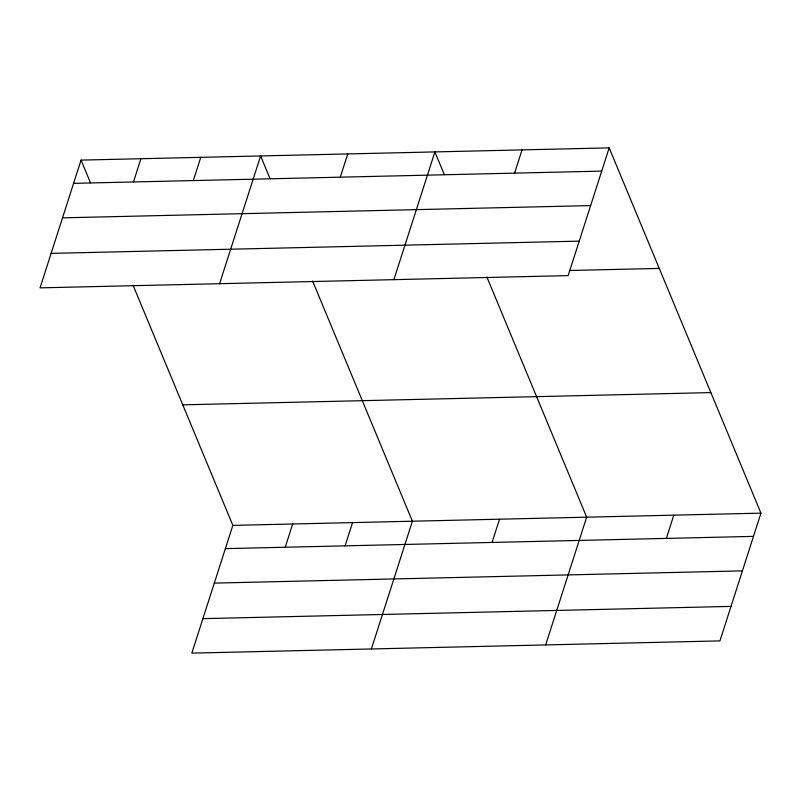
<?xml version="1.0" encoding="UTF-8"?>
<svg xmlns="http://www.w3.org/2000/svg" width="801" height="801" viewBox="0 0 801 801"><rect width="100%" height="100%" fill="white"/><g stroke="black" fill="none" stroke-linecap="round" stroke-linejoin="round"><path stroke-width="1.2" d="M81.061 160.11L40.05 287.859L568.149 275.614L609.171 147.875L81.061 160.11L90.513 182.858M133.457 181.967L140.916 158.728M193.311 180.575L200.771 157.336M219.604 283.694L260.615 155.955L270.067 178.693M340.295 177.171L347.754 153.932M133.066 285.246L232.851 525.376L191.829 653.125L719.939 640.89L760.95 513.141L609.171 147.875M285.236 547.233L292.695 523.994M393.882 279.659L434.893 151.91L444.345 174.658M345.091 545.841L352.55 522.602M514.572 173.136L522.032 149.897M371.384 648.97L412.405 521.221L312.62 281.091M492.074 542.437L499.544 519.198M545.661 644.925L586.672 517.176L486.898 277.046M666.352 538.402L673.811 515.163M73.602 183.349L601.701 171.114M62.528 217.842L590.637 205.597M51.124 253.376L579.223 241.131M569.631 270.488L659.253 268.415M182.758 404.845L710.857 392.6M232.851 525.376L760.95 513.141M225.381 548.625L753.491 536.38M214.318 583.108L742.417 570.873M202.903 618.642L731.013 606.397"/></g></svg>
